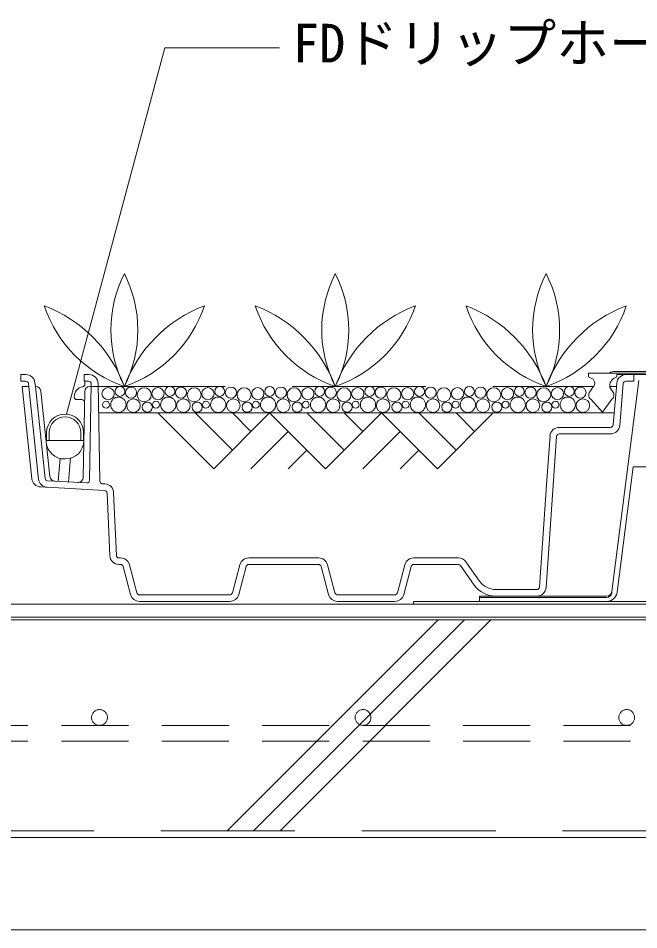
# Model space of a CAD drawing. Units: millimetres, scale not verified. Extents: x -1485 to 1485, y -1050 to 1050.
# Drawn here: x 363.6 to 599.1, y -351.7 to -6.1 of the extents above; entities that cross this region are included whole.
import ezdxf
from ezdxf.enums import TextEntityAlignment as Align

# ---------------------------------------------------------------- set-up
doc = ezdxf.new("R2010")
doc.units = ezdxf.units.MM
doc.header["$LTSCALE"] = 4
doc.linetypes.add('USER1', pattern=[19.05, 12.7, -6.35])
doc.linetypes.add('USER2', pattern=[9.525, 6.35, -3.175])
for name, color, linetype, lineweight in [('0-3_HATCH', 9, 'Continuous', 18), ('0-4_KUTAI', 3, 'Continuous', 18), ('0-5_BOUSUI', 1, 'Continuous', 18), ('0-7_dannnetu', 6, 'Continuous', 18), ('0-8_KANAMONO', 4, 'Continuous', 18), ('0-A_tensen', 7, 'USER2', 18), ('0-C_MOJI', 7, 'Continuous', 18), ('0-D_ecom', 7, 'Continuous', 18), ('0-E_GREEN', 3, 'Continuous', 18), ('0-F_bousui2', 7, 'USER1', 18), ('1-0_FD-L', 4, 'Continuous', 18)]:
    doc.layers.add(name, color=color, linetype=linetype, lineweight=lineweight)
doc.styles.add('ＭＳ ゴシック', font='')
doc.styles.get('ＭＳ ゴシック').set_extended_font_data('MS Gothic')

msp = doc.modelspace()

# ---------------------------------------------------------------- linework, layer by layer
at = {"layer": '0-3_HATCH'}
for p, q in [((522.958, -234.205), (442.958, -314.205)), ((532.958, -234.205), (452.958, -314.205)), ((542.958, -234.205), (462.958, -314.205))]:
    msp.add_line(p, q, dxfattribs=at)
at = {"layer": '0-4_KUTAI'}
msp.add_line((862.638, -234.205), (-748.862, -234.205), dxfattribs=at)
at = {"layer": '0-5_BOUSUI'}
msp.add_line((-725.222, -351.705), (862.638, -351.705), dxfattribs=at)
msp.add_lwpolyline([(513.638, -227.205), (713.638, -227.205), (713.638, -228.205), (513.638, -228.205)], close=True, dxfattribs=at)
msp.add_lwpolyline([(862.638, -233.205), (-236.362, -233.205), (-236.362, -234.205)], dxfattribs=at)
at = {"layer": '0-7_dannnetu'}
msp.add_line((862.638, -316.705), (-725.222, -316.705), dxfattribs=at)
at = {"layer": '0-8_KANAMONO'}
for p, q in [((636.973, -140.005), (590.303, -140.005)), ((581.589, -145.959), (580.799, -147.351)), ((588.908, -147.351), (588.119, -145.959)), ((387.398, -166.203), (387.398, -163.203)), ((388.398, -166.203), (388.398, -163.203))]:
    msp.add_line(p, q, dxfattribs=at)
for points in [[(646.537, -142.447), (647.245, -142.105), (647.245, -140.605), (580.031, -140.605), (580.031, -142.105), (580.739, -142.447)], [(589.968, -142.447), (590.676, -142.105), (590.676, -141.205), (636.6, -141.205)], [(580.878, -150.519), (585.354, -155.405), (588.83, -150.519)], [(374.395, -163.203), (374.395, -166.203), (388.398, -166.203)], [(375.395, -163.203), (375.395, -166.203), (387.398, -166.203)]]:
    msp.add_lwpolyline(points, dxfattribs=at)
for centre, radius, start, end in [((590.303, -145.513), 5.508, 90, 116.99147), ((580.33, -144.405), 2, 309.01589, 78.18299), ((591.37, -145.428), 3.294, 115.18273, 189.26669), ((582.058, -148.905), 2, 129.0159, 233.82139), ((587.649, -148.905), 2, 306.17861, 50.9841), ((381.397, -163.203), 7.002, 0, 180), ((381.397, -163.203), 6.002, 0, 180)]:
    msp.add_arc(centre, radius, start, end, dxfattribs=at)
at = {"layer": '0-A_tensen'}
msp.add_line((862.638, -280.205), (-358.862, -280.205), dxfattribs=at)
msp.add_lwpolyline([(862.638, -274.205), (-358.862, -274.205), (-358.862, -280.205)], dxfattribs=at)
for centre in [(394.462, -271.205), (494.462, -271.205), (594.462, -271.205)]:
    msp.add_circle(centre, 3, dxfattribs=at)
at = {"layer": '0-C_MOJI'}
for p, q in [((381.961, -156.224), (419.196, -17.261)), ((419.196, -17.261), (462.773, -17.261))]:
    msp.add_line(p, q, dxfattribs=at)
at = {"layer": '0-D_ecom'}
for p, q in [((596.138, -141.205), (597.138, -141.205)), ((371.351, -180.821), (367.512, -144.599)), ((388.918, -144.818), (388.937, -143.705)), ((390.688, -181.294), (391.327, -144.722)), ((393.948, -144.644), (394.593, -181.622)), ((589.32, -160.291), (590.691, -144.404)), ((593.182, -144.619), (591.811, -160.506)), ((597.138, -143.705), (594.178, -143.705)), ((372.228, -147.494), (375.654, -179.818)), ((388.301, -180.122), (388.868, -147.67)), ((390.868, -145.705), (391.309, -145.705)), ((387.797, -150.705), (385.893, -150.705)), ((394.141, -155.705), (589.716, -155.705)), ((416.583, -155.705), (437.796, -176.918)), ((430.725, -155.705), (444.867, -169.847)), ((459.009, -155.705), (437.796, -176.918)), ((444.867, -155.705), (451.938, -162.776)), ((459.009, -155.705), (480.223, -176.918)), ((473.152, -155.705), (487.294, -169.847)), ((501.436, -155.705), (480.223, -176.918)), ((487.294, -155.705), (494.365, -162.776)), ((501.436, -155.705), (522.649, -176.918)), ((515.578, -155.705), (529.72, -169.847)), ((543.862, -155.705), (522.649, -176.918)), ((529.72, -155.705), (536.791, -162.776)), ((568.871, -161.205), (588.324, -161.205)), ((466.08, -162.776), (451.938, -176.918)), ((508.507, -162.776), (494.365, -176.918)), ((567.873, -164.635), (563.866, -221.949)), ((473.151, -169.847), (466.08, -176.918)), ((515.578, -169.847), (508.507, -176.918)), ((379.495, -172.981), (378.731, -181.67)), ((381.25, -173.205), (381.543, -173.205)), ((382.735, -181.892), (383.533, -172.822)), ((374.777, -181.451), (389.633, -182.275)), ((395.538, -182.603), (396.542, -182.658)), ((374.638, -183.947), (372.109, -183.807)), ((396.403, -185.155), (374.638, -183.947)), ((398.363, -209.854), (397.347, -186.11)), ((399.845, -186.003), (400.86, -209.747)), ((401.859, -210.705), (402.446, -210.705)), ((451.105, -210.705), (477.571, -210.705)), ((513.705, -210.705), (530.621, -210.705)), ((402.446, -213.205), (401.859, -213.205)), ((406.27, -224.611), (403.412, -213.946)), ((405.827, -213.299), (408.684, -223.964)), ((444.867, -223.964), (447.725, -213.299)), ((450.139, -213.946), (447.282, -224.611)), ((477.571, -213.205), (451.105, -213.205)), ((481.394, -224.611), (478.537, -213.946)), ((480.951, -213.299), (483.809, -223.964)), ((507.467, -223.964), (510.325, -213.299)), ((512.739, -213.946), (509.882, -224.611)), ((530.621, -213.205), (513.705, -213.205)), ((536.649, -220.985), (531.437, -213.627)), ((533.477, -212.182), (538.689, -219.54)), ((544.809, -222.705), (560.374, -222.705)), ((409.65, -224.705), (443.901, -224.705)), ((443.901, -227.205), (409.65, -227.205)), ((484.775, -224.705), (506.501, -224.705)), ((506.501, -227.205), (484.775, -227.205)), ((560.374, -225.205), (544.809, -225.205))]:
    msp.add_line(p, q, dxfattribs=at)
at = {"layer": '0-D_ecom', "color": 150}
for p, q in [((599.06, -143.389), (588.861, -223.457)), ((588.797, -223.957), (588.861, -223.457)), ((538.638, -225.705), (586.813, -225.705))]:
    msp.add_line(p, q, dxfattribs=at)
at = {"layer": '0-D_ecom', "color": 3, "linetype": 'USER1'}
for p, q in [((391.309, -145.705), (581.849, -145.705)), ((588.087, -145.705), (590.579, -145.705))]:
    msp.add_line(p, q, dxfattribs=at)
at = {"layer": '0-D_ecom'}
for points in [[(366.517, -143.705), (364.638, -143.705), (364.638, -141.205), (366.517, -141.205)], [(390.327, -143.705), (388.676, -143.705), (388.676, -141.205), (390.449, -141.205)], [(594.178, -141.205), (597.138, -141.205), (597.138, -143.705)], [(369.998, -144.336), (370.143, -145.705), (373.837, -180.558)], [(368.823, -180.681), (365.115, -145.705), (367.629, -145.705)], [(561.372, -221.774), (564.209, -181.205), (565.38, -164.461)], [(588.324, -163.705), (579.891, -163.705), (568.871, -163.705)]]:
    msp.add_lwpolyline(points, dxfattribs=at)
at = {"layer": '0-D_ecom', "color": 150}
for points in [[(590.845, -223.71), (596.896, -176.205), (601.936, -176.205), (605.63, -147.205), (611.884, -147.205)], [(586.877, -225.205), (538.638, -225.205), (538.638, -227.205), (586.877, -227.205)]]:
    msp.add_lwpolyline(points, dxfattribs=at)
at = {"layer": '0-D_ecom'}
for centre, radius in [((397.721, -148.437), 2.322), ((402.226, -147.597), 1.865), ((406.445, -148.036), 2.127), ((411.441, -148.848), 2.658), ((416.664, -148.437), 2.322), ((421.169, -147.597), 1.865), ((425.388, -148.036), 2.127), ((430.384, -148.848), 2.658), ((435.607, -148.437), 2.322), ((440.112, -147.597), 1.865), ((444.331, -148.036), 2.127), ((449.327, -148.848), 2.658), ((454.55, -148.437), 2.322), ((459.054, -147.597), 1.865), ((463.274, -148.036), 2.127), ((468.269, -148.848), 2.658), ((473.492, -148.437), 2.322), ((477.997, -147.597), 1.865), ((482.216, -148.036), 2.127), ((487.212, -148.848), 2.658), ((492.435, -148.437), 2.322), ((496.94, -147.597), 1.865), ((501.159, -148.036), 2.127), ((506.155, -148.848), 2.658), ((511.378, -148.437), 2.322), ((515.883, -147.597), 1.865), ((520.102, -148.036), 2.127), ((525.098, -148.848), 2.658), ((530.321, -148.437), 2.322), ((534.825, -147.597), 1.865), ((539.045, -148.036), 2.127), ((544.04, -148.848), 2.658), ((549.263, -148.437), 2.322), ((553.768, -147.597), 1.865), ((557.987, -148.036), 2.127), ((562.983, -148.848), 2.658), ((568.206, -148.437), 2.322), ((572.711, -147.597), 1.865), ((576.93, -148.036), 2.127), ((396.961, -152.637), 1.311), ((401.625, -152.619), 2.903), ((407.361, -152.979), 2.579), ((412.613, -153.579), 1.925), ((415.904, -152.637), 1.311), ((420.568, -152.619), 2.903), ((426.304, -152.979), 2.579), ((431.556, -153.579), 1.925), ((434.847, -152.637), 1.311), ((439.511, -152.619), 2.903), ((445.246, -152.979), 2.579), ((450.499, -153.579), 1.925), ((453.79, -152.637), 1.311), ((458.453, -152.619), 2.903), ((464.189, -152.979), 2.579), ((469.442, -153.579), 1.925), ((472.732, -152.637), 1.311), ((477.396, -152.619), 2.903), ((483.132, -152.979), 2.579), ((488.384, -153.579), 1.925), ((491.675, -152.637), 1.311), ((496.339, -152.619), 2.903), ((502.075, -152.979), 2.579), ((507.327, -153.579), 1.925), ((510.618, -152.637), 1.311), ((515.282, -152.619), 2.903), ((521.017, -152.979), 2.579), ((526.27, -153.579), 1.925), ((529.561, -152.637), 1.311), ((534.224, -152.619), 2.903), ((539.96, -152.979), 2.579), ((545.213, -153.579), 1.925), ((548.503, -152.637), 1.311), ((553.167, -152.619), 2.903), ((558.903, -152.979), 2.579), ((564.155, -153.579), 1.925), ((567.446, -152.637), 1.311), ((572.11, -152.619), 2.903), ((577.846, -152.979), 2.579)]:
    msp.add_circle(centre, radius, dxfattribs=at)
for centre, radius, start, end in [((366.517, -144.705), 3.5, 6.05049, 90), ((390.449, -144.705), 3.5, 0.99999, 90), ((594.178, -144.705), 3.5, 90, 175.06815), ((366.517, -144.705), 1, 6.05077, 90), ((387.918, -144.801), 1, 281.13827, 358.99986), ((390.327, -144.705), 1, 359.00001, 90), ((594.178, -144.705), 1, 90, 175.06819), ((370.239, -147.705), 2, 6.05077, 90), ((388.893, -149.705), 4, 101.2808, 180), ((390.868, -147.705), 2, 90, 178.99999), ((385.893, -149.705), 1, 180, 270), ((387.797, -151.705), 1, 359, 90), ((568.871, -164.705), 3.5, 90, 175.99999), ((588.324, -160.205), 1, 270, 355.06815), ((588.324, -160.205), 3.5, 270, 355.06819), ((568.871, -164.705), 1, 90, 176), ((381.25, -166.205), 7, 186.05076, 270), ((381.543, -166.205), 7, 270, 359), ((372.303, -180.312), 3.5, 186.05076, 266.82481), ((374.832, -180.452), 3.5, 186.05077, 266.82481), ((374.832, -180.452), 1, 186.05077, 266.82483), ((377.643, -179.607), 2, 186.05077, 266.82483), ((386.302, -180.087), 2, 266.82483, 358.99999), ((389.688, -181.277), 1, 266.82483, 359.00001), ((395.593, -181.604), 1, 180.99999, 266.82497), ((396.348, -186.153), 3.5, 2.44878, 86.82497), ((396.348, -186.153), 1, 2.44878, 86.82481), ((401.859, -209.705), 3.5, 182.44878, 270), ((401.859, -209.705), 1, 182.44878, 270), ((402.446, -214.205), 3.5, 15.00004, 90), ((451.105, -214.205), 3.5, 90, 164.99996), ((477.571, -214.205), 3.5, 15.00004, 90), ((513.705, -214.205), 3.5, 90, 164.99996), ((530.621, -214.205), 3.5, 35.31126, 90), ((402.446, -214.205), 1, 14.99997, 90), ((451.105, -214.205), 1, 90, 165.00003), ((477.571, -214.205), 1, 14.99997, 90), ((513.705, -214.205), 1, 90, 165.00003), ((530.621, -214.205), 1, 35.31121, 90), ((544.809, -215.205), 10, 215.31121, 270), ((544.809, -215.205), 7.5, 215.31126, 270), ((409.65, -223.705), 3.5, 194.99997, 270), ((409.65, -223.705), 1, 195.00004, 270), ((443.901, -223.705), 1, 270, 344.99996), ((443.901, -223.705), 3.5, 270, 345.00003), ((484.775, -223.705), 3.5, 194.99997, 270), ((484.775, -223.705), 1, 195.00004, 270), ((506.501, -223.705), 1, 270, 344.99996), ((506.501, -223.705), 3.5, 270, 345.00003), ((560.374, -221.705), 1, 270, 356.00001), ((560.374, -221.705), 3.5, 270, 356)]:
    msp.add_arc(centre, radius, start, end, dxfattribs=at)
at = {"layer": '0-D_ecom', "color": 150}
for centre, radius in [((586.813, -223.705), 2), ((586.877, -223.205), 2), ((586.877, -223.205), 4)]:
    msp.add_arc(centre, radius, 270, 352.7407, dxfattribs=at)
at = {"layer": '0-E_GREEN'}
for centre, radius, start, end in [((446.127, -124.312), 47.326, 153.12829, 206.87401), ((361.697, -124.312), 47.326, 333.12599, 26.87171), ((526.127, -124.312), 47.326, 153.12829, 206.87401), ((441.697, -124.312), 47.326, 333.12599, 26.87171), ((606.127, -124.312), 47.326, 153.12829, 206.87401), ((521.697, -124.312), 47.326, 333.12599, 26.87171), ((355.217, -163.681), 51.907, 20.26163, 69.3585), ((419.66, -99.664), 48.659, 198.50209, 251.11695), ((452.607, -163.681), 51.907, 110.6415, 159.73837), ((388.164, -99.664), 48.659, 288.88305, 341.49791), ((435.217, -163.681), 51.907, 20.26163, 69.3585), ((499.66, -99.664), 48.659, 198.50209, 251.11695), ((532.607, -163.681), 51.907, 110.6415, 159.73837), ((468.164, -99.664), 48.659, 288.88305, 341.49791), ((515.217, -163.681), 51.907, 20.26163, 69.3585), ((579.66, -99.664), 48.659, 198.50209, 251.11695), ((612.607, -163.681), 51.907, 110.6415, 159.73837), ((548.164, -99.664), 48.659, 288.88305, 341.49791)]:
    msp.add_arc(centre, radius, start, end, dxfattribs=at)
at = {"layer": '0-F_bousui2'}
msp.add_line((-725.222, -314.205), (862.638, -314.205), dxfattribs=at)
at = {"layer": '1-0_FD-L'}
msp.add_lwpolyline([(-236.362, -233.205), (-236.362, -228.205), (862.638, -228.205)], dxfattribs=at)

# ---------------------------------------------------------------- texts
at = {"layer": '0-C_MOJI', "style": 'ＭＳ ゴシック'}
msp.add_text('FDドリップホース 径16', height=14.66, dxfattribs=at).set_placement((467.773, -27.261), align=Align.BOTTOM_LEFT)

doc.saveas('drawing.dxf')
